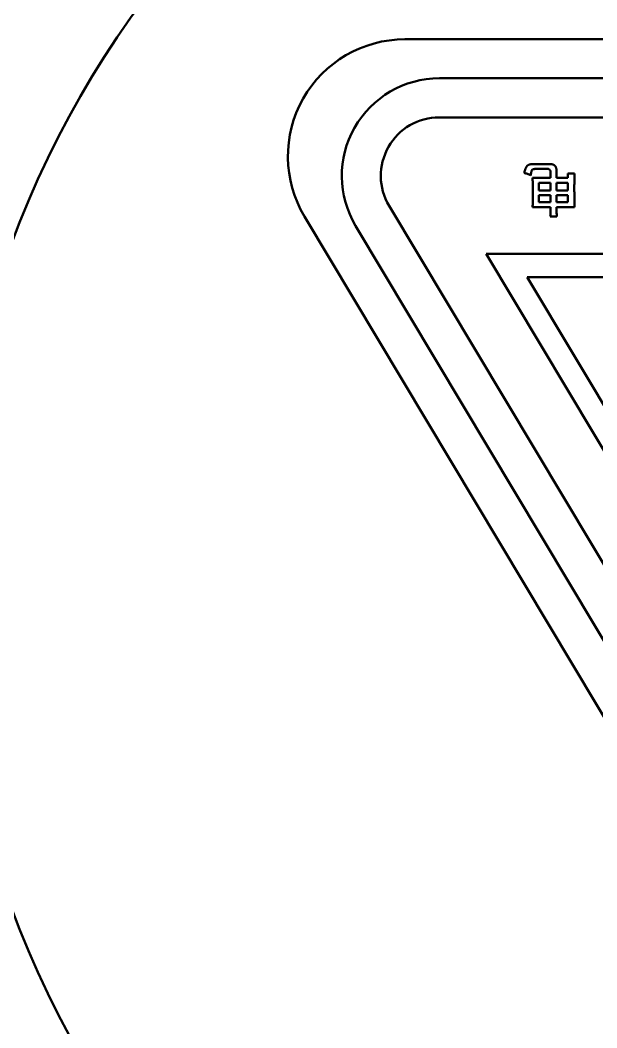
# Model space of a CAD drawing. Header units: millimetres. Extents: x 845401 to 948039, y 511594 to 550263.
# Drawn here: x 914080.62 to 914092.44, y 544566.95 to 544587.61 of the extents above; entities that cross this region are included whole.
import ezdxf

# ---------------------------------------------------------------- set-up
doc = ezdxf.new("R2010")
doc.units = ezdxf.units.MM
doc.layers.add('可见 (ISO)', color=7, linetype='Continuous', lineweight=50)

# ---------------------------------------------------------------- blocks, each defined once
blk = doc.blocks.new('A$C2A4E01FC')
at = {"layer": '可见 (ISO)', "color": 251}
for p, q in [((1751.815, 562.351), (1731.815, 562.351)), ((1732.521, 561.551), (1751.11, 561.551)), ((1732.521, 560.751), (1751.11, 560.751)), ((1734.432, 559.792), (1734.786, 559.792)), ((1734.737, 559.693), (1734.496, 559.693)), ((1734.801, 559.51), (1734.801, 559.622)), ((1734.925, 559.658), (1734.925, 559.51)), ((1735.156, 559.51), (1735.156, 559.596)), ((1735.156, 559.596), (1735.294, 559.596)), ((1734.433, 559.51), (1734.801, 559.51)), ((1734.561, 559.411), (1734.801, 559.411)), ((1734.561, 559.251), (1734.561, 559.411)), ((1734.801, 559.411), (1734.801, 559.251)), ((1734.925, 559.51), (1735.156, 559.51)), ((1734.925, 559.411), (1735.156, 559.411)), ((1734.925, 559.251), (1734.925, 559.411)), ((1735.156, 559.411), (1735.156, 559.251)), ((1734.801, 559.251), (1734.561, 559.251)), ((1734.561, 559.156), (1734.801, 559.156)), ((1734.561, 559.009), (1734.561, 559.156)), ((1734.801, 559.156), (1734.801, 559.009)), ((1735.156, 559.251), (1734.925, 559.251)), ((1734.925, 559.156), (1735.156, 559.156)), ((1734.925, 559.009), (1734.925, 559.156)), ((1735.156, 559.156), (1735.156, 559.009)), ((1734.801, 559.009), (1734.561, 559.009)), ((1735.156, 559.009), (1734.925, 559.009)), ((1739.756, 545.119), (1731.491, 558.935)), ((1734.801, 558.91), (1734.433, 558.91)), ((1735.294, 558.91), (1734.925, 558.91)), ((1729.756, 558.719), (1738.382, 544.297)), ((1734.93, 558.719), (1734.797, 558.719)), ((1739.069, 544.708), (1730.804, 558.524)), ((1733.478, 557.951), (1741.691, 557.951)), ((1737.585, 551.086), (1733.478, 557.951)), ((1737.585, 552.021), (1734.324, 557.471)), ((1734.324, 557.471), (1740.845, 557.471))]:
    blk.add_line(p, q, dxfattribs=at)
for radius in [28, 19.758]:
    blk.add_circle((1742.3, 551.351), radius, dxfattribs=at)
for centre, radius in [((1731.815, 559.951), 2.4), ((1732.521, 559.551), 2), ((1732.521, 559.551), 1.2)]:
    blk.add_arc(centre, radius, 90, 210.888, dxfattribs=at)
for points, knots in [([(1734.26, 559.611), (1734.265, 559.628), (1734.272, 559.653), (1734.284, 559.684), (1734.292, 559.703), (1734.3, 559.72), (1734.307, 559.735), (1734.316, 559.748), (1734.324, 559.758), (1734.332, 559.766), (1734.343, 559.773), (1734.354, 559.779), (1734.367, 559.784), (1734.381, 559.787), (1734.403, 559.791), (1734.42, 559.792), (1734.432, 559.792)], [0, 0, 0, 0, 0.0000537116, 0.0000770763, 0.0000981406, 0.0001170739, 0.0001337856, 0.0001483756, 0.0001609264, 0.0001726849, 0.0001847575, 0.0001976316, 0.0002111889, 0.0002259021, 0.0002417342, 0.0002771096, 0.0002771096, 0.0002771096, 0.0002771096]), ([(1734.786, 559.792), (1734.797, 559.792), (1734.812, 559.792), (1734.832, 559.789), (1734.845, 559.785), (1734.857, 559.781), (1734.869, 559.775), (1734.879, 559.769), (1734.888, 559.761), (1734.897, 559.752), (1734.904, 559.742), (1734.91, 559.731), (1734.915, 559.718), (1734.919, 559.705), (1734.923, 559.685), (1734.925, 559.669), (1734.925, 559.658)], [0, 0, 0, 0, 0.0000314386, 0.0000457774, 0.0000593554, 0.0000722026, 0.0000846443, 0.000096858, 0.0001087245, 0.0001208026, 0.0001331633, 0.000145845, 0.0001590003, 0.0001729289, 0.0001877579, 0.0002200341, 0.0002200341, 0.0002200341, 0.0002200341]), ([(1734.395, 559.561), (1734.373, 559.572), (1734.329, 559.591), (1734.283, 559.606), (1734.26, 559.611)], [0, 0, 0, 0, 0.0000730814, 0.0001440627, 0.0001440627, 0.0001440627, 0.0001440627]), ([(1734.496, 559.693), (1734.486, 559.692), (1734.472, 559.692), (1734.455, 559.689), (1734.444, 559.686), (1734.435, 559.682), (1734.428, 559.677), (1734.422, 559.672), (1734.418, 559.665), (1734.415, 559.657), (1734.412, 559.648), (1734.409, 559.637), (1734.406, 559.625), (1734.403, 559.611), (1734.399, 559.589), (1734.396, 559.572), (1734.395, 559.561)], [0, 0, 0, 0, 0.0000291436, 0.0000414198, 0.0000523538, 0.000061869, 0.0000704541, 0.0000781509, 0.0000856188, 0.0000938002, 0.0001033199, 0.000114418, 0.0001270003, 0.0001409102, 0.0001563536, 0.0001918641, 0.0001918641, 0.0001918641, 0.0001918641]), ([(1734.801, 559.622), (1734.801, 559.632), (1734.8, 559.647), (1734.793, 559.665), (1734.786, 559.675), (1734.776, 559.683), (1734.76, 559.691), (1734.746, 559.693), (1734.737, 559.693)], [0, 0, 0, 0, 0.0000313081, 0.0000445029, 0.000056662, 0.0000684342, 0.0000808367, 0.0001093893, 0.0001093893, 0.0001093893, 0.0001093893]), ([(1735.294, 559.596), (1735.294, 559.59), (1735.293, 559.581), (1735.292, 559.567), (1735.292, 559.554), (1735.292, 559.539), (1735.291, 559.523), (1735.291, 559.505), (1735.291, 559.485), (1735.29, 559.464), (1735.29, 559.442), (1735.29, 559.417), (1735.29, 559.391), (1735.289, 559.364), (1735.289, 559.323), (1735.289, 559.292), (1735.289, 559.271)], [0, 0, 0, 0, 0.0000178854, 0.0000292284, 0.0000421152, 0.0000568842, 0.0000730264, 0.0000908851, 0.0001104603, 0.0001315806, 0.0001542438, 0.0001786239, 0.0002047208, 0.0002323629, 0.0002615501, 0.0003250741, 0.0003250741, 0.0003250741, 0.0003250741]), ([(1734.437, 559.203), (1734.438, 559.236), (1734.437, 559.284), (1734.437, 559.346), (1734.436, 559.386), (1734.436, 559.423), (1734.434, 559.463), (1734.434, 559.492), (1734.433, 559.51)], [0, 0, 0, 0, 0.0000999357, 0.0001440662, 0.0001844211, 0.000220827, 0.0002532913, 0.000306727, 0.000306727, 0.000306727, 0.000306727]), ([(1734.433, 558.91), (1734.434, 558.925), (1734.435, 558.951), (1734.436, 558.987), (1734.436, 559.022), (1734.437, 559.061), (1734.437, 559.122), (1734.438, 559.17), (1734.437, 559.203)], [0, 0, 0, 0, 0.0000460544, 0.0000759416, 0.0001102845, 0.0001492626, 0.0001927028, 0.0002931456, 0.0002931456, 0.0002931456, 0.0002931456]), ([(1735.289, 559.271), (1735.289, 559.23), (1735.29, 559.172), (1735.29, 559.097), (1735.29, 559.049), (1735.291, 559.006), (1735.292, 558.961), (1735.293, 558.929), (1735.294, 558.91)], [0, 0, 0, 0, 0.0001229468, 0.0001763503, 0.0002242607, 0.0002666791, 0.0003036036, 0.0003613359, 0.0003613359, 0.0003613359, 0.0003613359]), ([(1734.797, 558.719), (1734.798, 558.731), (1734.798, 558.75), (1734.8, 558.777), (1734.8, 558.8), (1734.801, 558.825), (1734.801, 558.862), (1734.802, 558.89), (1734.801, 558.91)], [0, 0, 0, 0, 0.0000364467, 0.0000575812, 0.0000805925, 0.0001053202, 0.000132105, 0.000191166, 0.000191166, 0.000191166, 0.000191166]), ([(1734.925, 558.91), (1734.925, 558.876), (1734.926, 558.812), (1734.928, 558.748), (1734.93, 558.719)], [0, 0, 0, 0, 0.0001033783, 0.0001911937, 0.0001911937, 0.0001911937, 0.0001911937])]:
    blk.add_open_spline(points, degree=3, knots=knots, dxfattribs=at)

msp = doc.modelspace()

# ---------------------------------------------------------------- block references
msp.add_blockref('A$C2A4E01FC', (912356.693, 544024.865))

doc.saveas('drawing.dxf')
